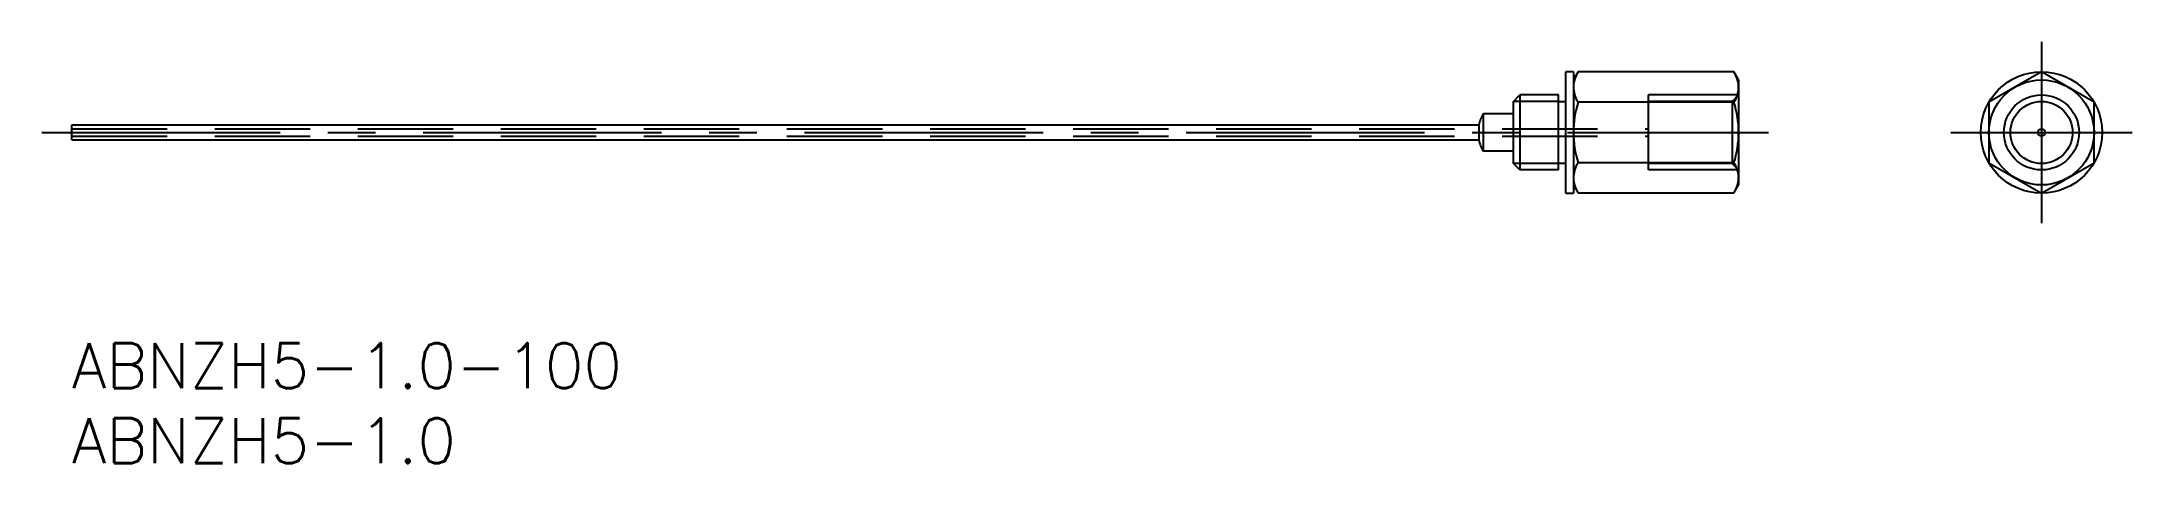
# Model space of a CAD drawing. Extents: x -2 to 137, y -8 to 20.
import ezdxf

# ---------------------------------------------------------------- set-up
doc = ezdxf.new("R2010")
doc.units = 0
doc.header["$LTSCALE"] = 0.5
doc.linetypes.add('CENTER', pattern=[50.8, 31.75, -6.35, 6.35, -6.35])
doc.linetypes.add('DASHED', pattern=[19.05, 12.7, -6.35])
for name, color, linetype in [('MSM_CENTER', 1, 'CENTER'), ('MSM_CONTINUOUS', 7, 'CONTINUOUS'), ('MSM_DASHED', 4, 'DASHED'), ('MSM_NARROW', 5, 'CONTINUOUS'), ('MSM_PART_NUMBER', 7, 'CONTINUOUS')]:
    doc.layers.add(name, color=color, linetype=linetype)
doc.styles.get("Standard").update_dxf_attribs({"font": 'txt.shx', "height": 3, "bigfont": 'bigfont.shx'})

# ---------------------------------------------------------------- blocks, each defined once
blk = doc.blocks.new('*U3')
at = {"layer": 'MSM_PART_NUMBER'}
blk.add_text('ABNZH5-1.0-100', height=3, dxfattribs=at).set_placement((0, -3))
blk = doc.blocks.new('*U4')
at = {"layer": 'MSM_PART_NUMBER'}
blk.add_text('ABNZH5-1.0', height=3, dxfattribs=at).set_placement((0, -8))

msp = doc.modelspace()

# ---------------------------------------------------------------- linework, layer by layer
at = {"layer": 'MSM_CENTER'}
for p, q in [((131.17, 20.08), (131.17, 8)), ((-2, 14.04), (113, 14.04)), ((125.13, 14.04), (137.21, 14.04))]:
    msp.add_line(p, q, dxfattribs=at)
at = {"layer": 'MSM_CONTINUOUS'}
for p, q in [((99.5, 9.99), (99.5, 18.09)), ((100, 18.09), (99.5, 18.09)), ((100, 18.09), (100, 9.99)), ((100.31, 18.08), (100, 17.54)), ((110.69, 18.08), (100.31, 18.08)), ((111, 17.54), (110.69, 18.08)), ((111, 17.54), (111, 10.54)), ((131.17, 18.08), (127.67, 16.06)), ((134.67, 16.06), (131.17, 18.08)), ((96, 16.11), (96.43, 16.54)), ((96, 11.97), (96, 16.11)), ((99, 16.54), (96.43, 16.54)), ((96.43, 16.54), (96.43, 11.54)), ((99, 11.54), (99, 16.54)), ((99, 16.11), (99.5, 16.11)), ((110.69, 16.06), (100.31, 16.06)), ((127.67, 16.06), (127.67, 12.02)), ((134.67, 12.02), (134.67, 16.06)), ((0, 13.54), (0, 14.54)), ((0, 14.54), (93.69, 14.54)), ((93.69, 14.54), (93.69, 13.54)), ((94, 12.79), (94, 15.29)), ((96, 15.29), (94, 15.29)), ((0, 13.54), (93.69, 13.54)), ((96, 12.79), (94, 12.79)), ((96.43, 11.54), (96, 11.97)), ((99, 11.54), (96.43, 11.54)), ((99.5, 11.98), (99, 11.98)), ((110.69, 12.02), (100.31, 12.02)), ((127.67, 12.02), (131.17, 10)), ((131.17, 10), (134.67, 12.02)), ((99.5, 9.99), (100, 9.99)), ((100, 10.54), (100.31, 10)), ((110.69, 10), (100.31, 10)), ((110.69, 10), (111, 10.54))]:
    msp.add_line(p, q, dxfattribs=at)
for radius in [4.04, 3.5, 2.07, 0.25]:
    msp.add_circle((131.17, 14.04), radius, dxfattribs=at)
for centre, radius, start, end in [((101.79, 17.07), 1.79, 154.3842, 214.3842), ((109.21, 17.07), 1.79, 325.6158, 25.6158), ((106.69, 14.04), 6.69, 162.412, 197.588), ((104.31, 14.04), 6.69, 342.412, 17.588), ((95.99, 14.04), 2.35, 147.8651, 167.7155), ((95.99, 14.04), 2.35, 192.2845, 212.1349), ((101.79, 11.01), 1.79, 145.6158, 205.6158), ((109.21, 11.01), 1.79, 334.3842, 34.3842)]:
    msp.add_arc(centre, radius, start, end, dxfattribs=at)
at = {"layer": 'MSM_DASHED'}
for p, q in [((105, 11.54), (105, 16.54)), ((111, 16.54), (105, 16.54)), ((110.57, 16.11), (105, 16.11)), ((111, 16.54), (110.57, 16.11)), ((110.57, 16.11), (110.57, 11.97)), ((0, 14.29), (105, 14.29)), ((0, 13.79), (105, 13.79)), ((110.57, 11.97), (105, 11.97)), ((111, 11.54), (105, 11.54)), ((111, 11.54), (110.57, 11.97))]:
    msp.add_line(p, q, dxfattribs=at)
at = {"layer": 'MSM_NARROW'}
for p, q in [((99, 16.11), (96, 16.11)), ((99, 11.97), (96, 11.97))]:
    msp.add_line(p, q, dxfattribs=at)
msp.add_circle((131.17, 14.04), 2.5, dxfattribs=at)

# ---------------------------------------------------------------- block references
at = {"layer": 'MSM_CONTINUOUS'}
for name in ['*U3', '*U4']:
    msp.add_blockref(name, (0, 0), dxfattribs=at)

doc.saveas('drawing.dxf')
